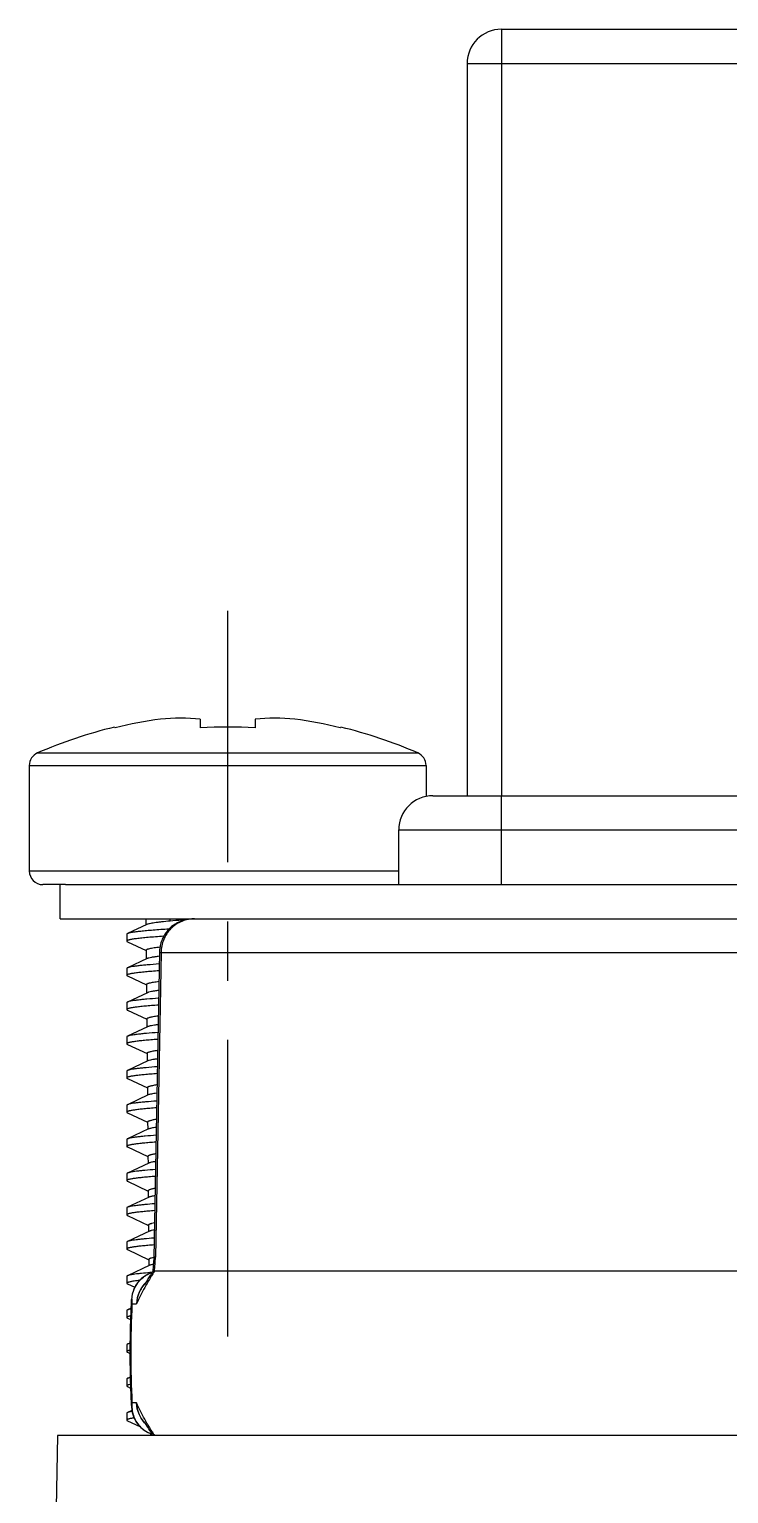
# Model space of a CAD drawing. Header units: millimetres. Extents: x 0 to 420, y 0 to 297.
# Drawn here: x 73.84 to 94.29, y 107.59 to 150.39 of the extents above; entities that cross this region are included whole.
import ezdxf

# ---------------------------------------------------------------- set-up
doc = ezdxf.new("R2010")
doc.units = ezdxf.units.MM
doc.header["$LTSCALE"] = 23.1
doc.linetypes.add('CENTER', pattern=[0.6, 0.375, -0.075, 0.075, -0.075])
doc.layers.get('0').update_dxf_attribs({"linetype": 'CONTINUOUS'})
for name, color, linetype in [('AUSFORMSCHRAEGEN', 7, 'CONTINUOUS'), ('BEZUGSACHSEN', 7, 'CONTINUOUS'), ('RUNDUNGEN', 7, 'CONTINUOUS')]:
    doc.layers.add(name, color=color, linetype=linetype)

msp = doc.modelspace()

# ---------------------------------------------------------------- linework, layer by layer
at = {"color": 7, "linetype": 'CONTINUOUS'}
for p, q in [((86.6405, 149.39416), (86.6405, 127.99416)), ((78.8405, 130.23321), (78.8405, 129.97929)), ((80.4405, 130.23321), (80.4405, 129.97929)), ((76.34051, 129.99966), (76.35351, 129.97929)), ((82.9275, 129.97929), (82.94049, 129.99966)), ((84.6405, 125.39416), (84.6405, 126.99416)), ((74.7405, 124.39416), (74.7405, 125.39416)), ((74.7405, 124.39416), (120.7405, 124.39416)), ((77.2745, 124.22787), (76.71005, 123.96249)), ((77.24921, 124.39416), (77.25075, 124.21668)), ((76.6905, 123.94416), (76.6905, 123.74416)), ((76.71005, 123.72583), (77.25726, 123.46857)), ((77.25716, 123.47992), (77.25942, 123.22076)), ((76.6905, 122.94416), (76.6905, 122.74416)), ((77.28313, 123.23193), (76.71005, 122.96249)), ((76.71005, 122.72583), (77.26601, 122.46445)), ((77.26591, 122.47584), (77.26809, 122.22485)), ((77.29175, 122.23599), (76.71005, 121.96249)), ((76.6905, 121.94416), (76.6905, 121.74416)), ((76.71005, 121.72583), (77.27475, 121.46034)), ((77.30036, 121.24005), (76.71005, 120.96249)), ((77.27465, 121.47177), (77.27676, 121.22893)), ((76.6905, 120.94416), (76.6905, 120.74416)), ((76.71005, 120.72583), (77.28349, 120.45622)), ((77.28339, 120.46769), (77.28543, 120.23302)), ((76.6905, 119.94416), (76.6905, 119.74416)), ((77.30897, 120.24411), (76.71005, 119.96249)), ((76.71005, 119.72583), (77.29223, 119.4521)), ((77.29213, 119.46362), (77.2941, 119.2371)), ((77.31758, 119.24816), (76.71005, 118.96249)), ((76.6905, 118.94416), (76.6905, 118.74416)), ((76.71005, 118.72583), (77.30097, 118.44798)), ((77.32618, 118.25222), (76.71005, 117.96249)), ((77.30087, 118.45954), (77.30277, 118.24119)), ((76.6905, 117.94416), (76.6905, 117.74416)), ((76.71005, 117.72583), (77.30971, 117.44386)), ((77.30961, 117.45546), (77.31144, 117.24527)), ((76.6905, 116.94416), (76.6905, 116.74416)), ((77.33478, 117.25627), (76.71005, 116.96249)), ((76.71005, 116.72583), (77.31845, 116.43975)), ((77.31835, 116.45139), (77.32011, 116.24936)), ((77.34338, 116.26032), (76.71005, 115.96249)), ((76.6905, 115.94416), (76.6905, 115.74416)), ((76.71005, 115.72583), (77.3272, 115.43563)), ((77.35197, 115.26437), (76.71005, 114.96249)), ((77.32709, 115.44731), (77.32878, 115.25344)), ((76.6905, 114.94416), (76.6905, 114.74416)), ((76.71005, 114.72583), (77.33594, 114.43151)), ((77.33583, 114.44324), (77.33745, 114.25753)), ((76.6905, 113.94416), (76.6905, 113.74416)), ((77.36056, 114.26842), (76.71005, 113.96249)), ((76.71005, 113.72583), (76.92478, 113.62498)), ((76.81642, 113.01244), (76.71005, 112.96249)), ((76.6905, 112.94416), (76.6905, 112.74416)), ((76.71005, 112.72583), (76.80328, 112.68205)), ((76.6905, 111.94416), (76.6905, 111.74416)), ((76.71005, 111.72583), (76.784, 111.69111)), ((76.6905, 110.94416), (76.6905, 110.74416)), ((76.79291, 111.0014), (76.71005, 110.96249)), ((76.71005, 110.72583), (76.80431, 110.68157)), ((76.84115, 110.02406), (76.71005, 109.96249)), ((76.6905, 109.94416), (76.6905, 109.74416)), ((76.71005, 109.72583), (77.07083, 109.55631)), ((77.38013, 109.35558), (77.38066, 109.29416))]:
    msp.add_line(p, q, dxfattribs=at)
at = {"color": 9, "linetype": 'CONTINUOUS'}
for p, q in [((87.6405, 149.39416), (87.6405, 127.99416)), ((77.95582, 124.32836), (77.95506, 124.39416))]:
    msp.add_line(p, q, dxfattribs=at)
at = {"color": 3, "linetype": 'CONTINUOUS'}
msp.add_line((74.89982, 125.39416), (120.58018, 125.39416), dxfattribs=at)
at = {"color": 7, "linetype": 'CONTINUOUS'}
for centre, radius, start, end in [((79.6405, 116.39416), 13.97712, 98.060123, 103.601621), ((78.26062, 123.10938), 7.14739, 85.346369, 94.653631), ((81.02038, 123.1819), 7.07511, 85.298724, 94.701276), ((79.6405, 116.39416), 13.97712, 76.398379, 81.939877), ((79.64054, 114.2948), 15.70488, 87.080262, 92.919738), ((79.06426, 93.99446), 20.13134, 94.653371, 94.842834)]:
    msp.add_arc(centre, radius, start, end, dxfattribs=at)
for points, knots in [([(77.95582, 124.32836), (77.87199, 124.32077), (77.7525, 124.30922), (77.60203, 124.29191), (77.50868, 124.27959), (77.42924, 124.26722), (77.36416, 124.25489), (77.31392, 124.24262), (77.2857, 124.23314), (77.2745, 124.22786)], [0, 0, 0, 0, 0.3658977, 0.52174787, 0.65839769, 0.77513474, 0.87120794, 0.94617125, 1, 1, 1, 1]), ([(78.42105, 124.36672), (78.37953, 124.36353), (78.22439, 124.35148), (78.06932, 124.33864), (77.95582, 124.32836)], [0, 0, 0, 0, 0.26762918, 1, 1, 1, 1]), ([(77.76863, 123.88476), (77.68866, 123.87917), (77.53727, 123.86816), (77.32397, 123.85083), (77.13888, 123.83355), (77.00337, 123.81856), (76.91079, 123.80625), (76.85362, 123.79756), (76.80493, 123.7889), (76.76483, 123.78032), (76.73344, 123.77175), (76.71287, 123.76427), (76.70103, 123.7578), (76.69411, 123.75278), (76.6905, 123.74745), (76.6905, 123.74416)], [0, 0, 0, 0, 0.2195968, 0.4157708, 0.58617753, 0.72880306, 0.78916689, 0.84199875, 0.88718303, 0.92462401, 0.95427912, 0.97625308, 0.98447435, 0.990988, 1, 1, 1, 1]), ([(76.6905, 123.74416), (76.69051, 123.7407), (76.69451, 123.73511), (76.70197, 123.72992), (76.70713, 123.7272), (76.71006, 123.72583)], [0, 0, 0, 0, 0.37485649, 0.65032404, 1, 1, 1, 1]), ([(76.71005, 123.96249), (76.70713, 123.96112), (76.70197, 123.9584), (76.69451, 123.95321), (76.69051, 123.94762), (76.69051, 123.94416)], [0, 0, 0, 0, 0.34971655, 0.62515193, 1, 1, 1, 1]), ([(77.92195, 124.09519), (77.8419, 124.08987), (77.68888, 124.07936), (77.4708, 124.06294), (77.27625, 124.04657), (77.10734, 124.03026), (76.96587, 124.01408), (76.85338, 123.99802), (76.77835, 123.98396), (76.73398, 123.9719), (76.71704, 123.96578), (76.71005, 123.96249)], [0, 0, 0, 0, 0.19709396, 0.37683411, 0.53727724, 0.67673429, 0.7937145, 0.88706049, 0.95589678, 0.9810233, 1, 1, 1, 1]), ([(77.25715, 123.47993), (77.25711, 123.48444), (77.26244, 123.49174), (77.2723, 123.49847), (77.28383, 123.50445), (77.29845, 123.51034), (77.32412, 123.51894), (77.36421, 123.52932), (77.42168, 123.54127), (77.4912, 123.55334), (77.57236, 123.56558), (77.63036, 123.57337), (77.66122, 123.57732)], [0, 0, 0, 0, 0.03203572, 0.05586456, 0.08622558, 0.12351158, 0.16790749, 0.27825739, 0.41729767, 0.58454979, 0.77909991, 1, 1, 1, 1]), ([(77.64324, 123.29883), (77.60029, 123.29388), (77.52262, 123.28424), (77.41919, 123.26809), (77.34915, 123.25378), (77.30675, 123.2415), (77.29015, 123.23524), (77.28312, 123.23193)], [0, 0, 0, 0, 0.35322382, 0.6394184, 0.85535408, 0.93654503, 1, 1, 1, 1]), ([(76.71005, 122.96249), (76.70713, 122.96112), (76.70196, 122.9584), (76.6945, 122.95321), (76.69051, 122.94762), (76.69051, 122.94416)], [0, 0, 0, 0, 0.34993351, 0.62539085, 1, 1, 1, 1]), ([(77.63459, 122.87516), (77.56405, 122.86997), (77.43078, 122.85973), (77.24332, 122.84357), (77.0812, 122.82747), (76.96279, 122.81349), (76.88206, 122.80201), (76.83228, 122.79392), (76.78991, 122.78585), (76.75504, 122.77784), (76.72775, 122.76986), (76.70986, 122.76287), (76.69961, 122.75686), (76.69355, 122.7521), (76.69051, 122.74718), (76.69051, 122.74416)], [0, 0, 0, 0, 0.22082449, 0.41730799, 0.58744814, 0.72947311, 0.78951349, 0.84203587, 0.88692955, 0.92414787, 0.95369025, 0.97566127, 0.98393678, 0.9905599, 1, 1, 1, 1]), ([(77.63776, 123.07539), (77.5208, 123.0668), (77.35438, 123.05374), (77.14526, 123.03403), (77.01695, 123.02013), (76.9092, 123.00633), (76.82289, 122.99262), (76.76471, 122.9806), (76.72959, 122.9704), (76.71586, 122.96522), (76.71005, 122.96249)], [0, 0, 0, 0, 0.37578505, 0.53485245, 0.67305281, 0.78931674, 0.88286102, 0.95309808, 0.97943718, 1, 1, 1, 1]), ([(76.69051, 122.74416), (76.69051, 122.7407), (76.6945, 122.73511), (76.70196, 122.72992), (76.70713, 122.7272), (76.71006, 122.72583)], [0, 0, 0, 0, 0.37455855, 0.65008301, 1, 1, 1, 1]), ([(77.2659, 122.47585), (77.26586, 122.48009), (77.27052, 122.48699), (77.27944, 122.49352), (77.29476, 122.50195), (77.32137, 122.51177), (77.3619, 122.52311), (77.41353, 122.53458), (77.47601, 122.54625), (77.54904, 122.55808), (77.60125, 122.56563), (77.62904, 122.56947)], [0, 0, 0, 0, 0.03334503, 0.05753802, 0.08811976, 0.1698733, 0.28002591, 0.41865895, 0.58541434, 0.7795177, 1, 1, 1, 1]), ([(77.6192, 122.07402), (77.50462, 122.06553), (77.3416, 122.05264), (77.13675, 122.03317), (77.01107, 122.01943), (76.90552, 122.0058), (76.82089, 121.99224), (76.76381, 121.98037), (76.7293, 121.97029), (76.71579, 121.96518), (76.71006, 121.96249)], [0, 0, 0, 0, 0.37562747, 0.53459467, 0.67269766, 0.78893932, 0.88250356, 0.95288393, 0.97931888, 1, 1, 1, 1]), ([(77.6227, 122.29875), (77.58343, 122.29415), (77.51235, 122.28515), (77.41753, 122.27005), (77.35313, 122.25658), (77.31386, 122.24502), (77.29836, 122.2391), (77.29176, 122.23599)], [0, 0, 0, 0, 0.35129563, 0.63641164, 0.85297414, 0.93515302, 1, 1, 1, 1]), ([(76.71006, 121.96249), (76.70713, 121.96112), (76.70197, 121.95839), (76.6945, 121.95321), (76.6905, 121.94762), (76.6905, 121.94416)], [0, 0, 0, 0, 0.34977915, 0.62532622, 1, 1, 1, 1]), ([(77.61729, 121.87388), (77.54799, 121.86874), (77.41707, 121.8586), (77.23296, 121.8426), (77.0738, 121.82666), (76.9576, 121.81282), (76.87839, 121.80145), (76.82955, 121.79343), (76.78799, 121.78544), (76.75379, 121.77751), (76.72702, 121.7696), (76.70948, 121.76268), (76.69943, 121.75673), (76.69347, 121.75201), (76.6905, 121.74715), (76.69051, 121.74416)], [0, 0, 0, 0, 0.22095756, 0.41749246, 0.58757563, 0.72954055, 0.78952422, 0.84200458, 0.88687893, 0.92406914, 0.95358316, 0.97556124, 0.98385466, 0.9905006, 1, 1, 1, 1]), ([(76.69051, 121.74416), (76.69051, 121.7407), (76.69451, 121.73511), (76.70197, 121.72992), (76.70713, 121.7272), (76.71005, 121.72583)], [0, 0, 0, 0, 0.37486264, 0.65031102, 1, 1, 1, 1]), ([(77.27465, 121.47177), (77.27461, 121.47582), (77.27882, 121.48244), (77.28709, 121.48881), (77.30116, 121.49696), (77.32566, 121.50651), (77.36299, 121.51752), (77.41054, 121.52871), (77.46808, 121.54013), (77.5354, 121.55173), (77.58356, 121.55912), (77.60921, 121.56288)], [0, 0, 0, 0, 0.03444763, 0.0589754, 0.08975576, 0.17163699, 0.28170877, 0.42004108, 0.58626907, 0.77983912, 1, 1, 1, 1]), ([(77.60445, 121.29895), (77.56857, 121.29467), (77.50354, 121.28627), (77.41665, 121.27212), (77.35741, 121.25944), (77.32104, 121.24855), (77.30658, 121.24298), (77.30037, 121.24005)], [0, 0, 0, 0, 0.34912966, 0.63335211, 0.85057717, 0.93373065, 1, 1, 1, 1]), ([(76.69051, 120.74416), (76.6905, 120.7407), (76.6945, 120.73511), (76.70196, 120.72992), (76.70713, 120.7272), (76.71006, 120.72583)], [0, 0, 0, 0, 0.37455789, 0.65009965, 1, 1, 1, 1]), ([(76.71005, 120.96249), (76.70713, 120.96112), (76.70197, 120.9584), (76.69451, 120.95321), (76.69051, 120.94762), (76.69051, 120.94416)], [0, 0, 0, 0, 0.34970853, 0.62514484, 1, 1, 1, 1]), ([(77.59785, 120.87243), (77.52993, 120.86735), (77.40166, 120.85733), (77.22132, 120.84151), (77.06549, 120.82574), (76.95176, 120.81205), (76.87426, 120.80081), (76.82648, 120.79288), (76.78584, 120.78498), (76.75239, 120.77713), (76.7262, 120.76932), (76.70905, 120.76247), (76.69923, 120.75659), (76.6934, 120.75191), (76.69051, 120.74711), (76.69051, 120.74416)], [0, 0, 0, 0, 0.22113554, 0.41769041, 0.58774189, 0.72960454, 0.78955524, 0.84198711, 0.88680718, 0.92397307, 0.95348696, 0.975463, 0.98376126, 0.99042387, 1, 1, 1, 1]), ([(77.60167, 121.07272), (77.48934, 121.06433), (77.32952, 121.05159), (77.12872, 121.03234), (77.00553, 121.01876), (76.90203, 121.00528), (76.81901, 120.99189), (76.76296, 120.98015), (76.72902, 120.9702), (76.7157, 120.96515), (76.71005, 120.96249)], [0, 0, 0, 0, 0.37546328, 0.53433217, 0.6723444, 0.78854989, 0.88215448, 0.95264556, 0.97919271, 1, 1, 1, 1]), ([(77.28339, 120.46769), (77.28336, 120.47157), (77.28715, 120.47791), (77.29481, 120.48413), (77.30773, 120.49201), (77.33028, 120.50128), (77.36465, 120.51198), (77.40845, 120.52288), (77.46147, 120.53402), (77.52353, 120.54535), (77.56794, 120.55258), (77.59161, 120.55627)], [0, 0, 0, 0, 0.03558783, 0.06046522, 0.09146875, 0.17350321, 0.28345283, 0.4214789, 0.58727113, 0.7803395, 1, 1, 1, 1]), ([(77.58748, 120.2993), (77.55482, 120.29532), (77.49555, 120.28747), (77.41612, 120.27428), (77.35566, 120.26086), (77.32201, 120.25025), (77.30898, 120.24411)], [0, 0, 0, 0, 0.3468838, 0.63021637, 0.84817651, 1, 1, 1, 1]), ([(76.71006, 119.96249), (76.70713, 119.96112), (76.70197, 119.95839), (76.6945, 119.95321), (76.6905, 119.94762), (76.6905, 119.94416)], [0, 0, 0, 0, 0.34979201, 0.62534391, 1, 1, 1, 1]), ([(77.58026, 119.87111), (77.5136, 119.86609), (77.38774, 119.85617), (77.21081, 119.84051), (77.05799, 119.8249), (76.9465, 119.81135), (76.87054, 119.80023), (76.82372, 119.79238), (76.78389, 119.78456), (76.75112, 119.7768), (76.72547, 119.76906), (76.70867, 119.76228), (76.69905, 119.75646), (76.69332, 119.75182), (76.6905, 119.74707), (76.6905, 119.74416)], [0, 0, 0, 0, 0.22126601, 0.41786828, 0.58786077, 0.72965982, 0.7895514, 0.84194289, 0.8867428, 0.92388229, 0.95336771, 0.9753526, 0.98366971, 0.99035753, 1, 1, 1, 1]), ([(77.58413, 120.0714), (77.47404, 120.06312), (77.31745, 120.05053), (77.12069, 120.03151), (76.99999, 120.01809), (76.89855, 120.00477), (76.81712, 119.99153), (76.76211, 119.97993), (76.72874, 119.9701), (76.71563, 119.96511), (76.71006, 119.96249)], [0, 0, 0, 0, 0.375298, 0.53404511, 0.67198702, 0.78815726, 0.88179983, 0.95243158, 0.97906653, 1, 1, 1, 1]), ([(76.6905, 119.74416), (76.69051, 119.7407), (76.69451, 119.73511), (76.70197, 119.72992), (76.70713, 119.7272), (76.71006, 119.72583)], [0, 0, 0, 0, 0.3748521, 0.65032608, 1, 1, 1, 1]), ([(77.29213, 119.46362), (77.2921, 119.46731), (77.29548, 119.47335), (77.30252, 119.47941), (77.31427, 119.48697), (77.33484, 119.49594), (77.36622, 119.50629), (77.40622, 119.51684), (77.45466, 119.52764), (77.51139, 119.53865), (77.552, 119.54568), (77.57365, 119.54927)], [0, 0, 0, 0, 0.03688819, 0.06217606, 0.0934472, 0.17567102, 0.28547724, 0.42315904, 0.58845888, 0.78093843, 1, 1, 1, 1]), ([(77.56498, 119.06995), (77.45735, 119.06178), (77.30427, 119.04936), (77.11193, 119.03059), (76.99393, 119.01735), (76.89474, 119.0042), (76.81506, 118.99114), (76.76117, 118.97968), (76.72844, 118.96999), (76.71554, 118.96507), (76.71005, 118.96249)], [0, 0, 0, 0, 0.37508972, 0.53372173, 0.67156596, 0.78769422, 0.88139495, 0.9521525, 0.97891357, 1, 1, 1, 1]), ([(77.56862, 119.2994), (77.53939, 119.29573), (77.48626, 119.28845), (77.41491, 119.2762), (77.36018, 119.26371), (77.32958, 119.25382), (77.31759, 119.24816)], [0, 0, 0, 0, 0.34411967, 0.62634813, 0.84516008, 1, 1, 1, 1]), ([(76.71005, 118.96249), (76.70712, 118.96112), (76.70196, 118.9584), (76.6945, 118.95321), (76.69051, 118.94762), (76.69051, 118.94416)], [0, 0, 0, 0, 0.34985955, 0.62527505, 1, 1, 1, 1]), ([(77.56144, 118.86969), (77.49611, 118.86472), (77.37282, 118.85492), (77.19955, 118.83943), (77.04997, 118.824), (76.94086, 118.8106), (76.86655, 118.7996), (76.82076, 118.79184), (76.78181, 118.7841), (76.74977, 118.77643), (76.72468, 118.76878), (76.70825, 118.76207), (76.69885, 118.75632), (76.69324, 118.75171), (76.69051, 118.74703), (76.69051, 118.74416)], [0, 0, 0, 0, 0.22143546, 0.41804852, 0.58801279, 0.72970428, 0.78956209, 0.84191744, 0.88666534, 0.9237715, 0.95325807, 0.97525595, 0.9835808, 0.99028397, 1, 1, 1, 1]), ([(76.69051, 118.74416), (76.69051, 118.7407), (76.6945, 118.73511), (76.70196, 118.72992), (76.70712, 118.7272), (76.71005, 118.72583)], [0, 0, 0, 0, 0.37466091, 0.65008751, 1, 1, 1, 1]), ([(77.30087, 118.45954), (77.30084, 118.46302), (77.30379, 118.46872), (77.31015, 118.47456), (77.32065, 118.48177), (77.33908, 118.49035), (77.36724, 118.50026), (77.40313, 118.51038), (77.44663, 118.52074), (77.4976, 118.53131), (77.53411, 118.53808), (77.55358, 118.54152)], [0, 0, 0, 0, 0.03848123, 0.06427988, 0.09588735, 0.17836491, 0.28801063, 0.42526496, 0.58995245, 0.78169854, 1, 1, 1, 1]), ([(77.54894, 118.29934), (77.52323, 118.29597), (77.4764, 118.28928), (77.41333, 118.278), (77.36453, 118.26647), (77.33709, 118.25735), (77.32619, 118.25222)], [0, 0, 0, 0, 0.34083438, 0.62179336, 0.84163002, 1, 1, 1, 1]), ([(76.71006, 117.96249), (76.70713, 117.96112), (76.70197, 117.9584), (76.69451, 117.95321), (76.6905, 117.94762), (76.6905, 117.94416)], [0, 0, 0, 0, 0.3496839, 0.6251773, 1, 1, 1, 1]), ([(77.54229, 117.86822), (77.47834, 117.86332), (77.35767, 117.85363), (77.18813, 117.83833), (77.04182, 117.82307), (76.93515, 117.80983), (76.86252, 117.79895), (76.81777, 117.79128), (76.77971, 117.78364), (76.74839, 117.77605), (76.72388, 117.76849), (76.70784, 117.76186), (76.69866, 117.75618), (76.69317, 117.75161), (76.6905, 117.747), (76.6905, 117.74416)], [0, 0, 0, 0, 0.22157072, 0.41823236, 0.58812725, 0.72975225, 0.78955413, 0.84185195, 0.88657226, 0.92366458, 0.95312998, 0.97512409, 0.98346639, 0.99019917, 1, 1, 1, 1]), ([(76.6905, 117.74416), (76.6905, 117.7407), (76.6945, 117.73511), (76.70197, 117.72993), (76.70713, 117.7272), (76.71006, 117.72583)], [0, 0, 0, 0, 0.37471917, 0.65025435, 1, 1, 1, 1]), ([(77.54586, 118.0685), (77.44069, 118.06044), (77.29111, 118.04818), (77.10319, 118.02966), (76.9879, 118.0166), (76.89094, 118.00363), (76.813, 117.99074), (76.76024, 117.97944), (76.72813, 117.96988), (76.71546, 117.96503), (76.71006, 117.96249)], [0, 0, 0, 0, 0.37487297, 0.53337937, 0.67112724, 0.78723906, 0.88097114, 0.95190478, 0.97877951, 1, 1, 1, 1]), ([(77.30961, 117.45546), (77.30958, 117.45874), (77.31214, 117.4641), (77.31784, 117.46971), (77.32716, 117.47654), (77.34357, 117.48473), (77.36867, 117.49419), (77.40067, 117.50385), (77.43948, 117.51374), (77.48498, 117.52385), (77.5176, 117.53031), (77.53499, 117.53361)], [0, 0, 0, 0, 0.04025348, 0.06663985, 0.09864423, 0.18144628, 0.2909373, 0.42772433, 0.59172489, 0.78262509, 1, 1, 1, 1]), ([(77.53094, 117.29939), (77.50852, 117.29631), (77.46758, 117.29018), (77.41228, 117.27984), (77.36908, 117.26926), (77.34463, 117.26091), (77.33479, 117.25627)], [0, 0, 0, 0, 0.33724544, 0.61685009, 0.83781318, 1, 1, 1, 1]), ([(76.71005, 116.96249), (76.70713, 116.96112), (76.70196, 116.9584), (76.6945, 116.95321), (76.69051, 116.94762), (76.69051, 116.94416)], [0, 0, 0, 0, 0.34992852, 0.62543325, 1, 1, 1, 1]), ([(77.52332, 116.86676), (77.46074, 116.86191), (77.34267, 116.85234), (77.17681, 116.83722), (77.03377, 116.82215), (76.9295, 116.80905), (76.85852, 116.79831), (76.81481, 116.79073), (76.77762, 116.78317), (76.74704, 116.77567), (76.7231, 116.7682), (76.70742, 116.76164), (76.69846, 116.75603), (76.69309, 116.75151), (76.69051, 116.74696), (76.69051, 116.74416)], [0, 0, 0, 0, 0.2217314, 0.4184007, 0.58826024, 0.72977773, 0.78953469, 0.84180339, 0.88648517, 0.92353458, 0.95299137, 0.97500969, 0.98337036, 0.9901248, 1, 1, 1, 1]), ([(77.52693, 117.06704), (77.42419, 117.05909), (77.27809, 117.04701), (77.09453, 117.02874), (76.98191, 117.01586), (76.88718, 117.00306), (76.81096, 116.99034), (76.75931, 116.97919), (76.72783, 116.96977), (76.71538, 116.96499), (76.71005, 116.96249)], [0, 0, 0, 0, 0.37464389, 0.53301578, 0.67068323, 0.78674182, 0.88054957, 0.95162086, 0.97861593, 1, 1, 1, 1]), ([(76.69051, 116.74416), (76.69051, 116.7407), (76.69451, 116.73511), (76.70196, 116.72992), (76.70712, 116.7272), (76.71005, 116.72583)], [0, 0, 0, 0, 0.37482966, 0.65025459, 1, 1, 1, 1]), ([(77.31835, 116.45139), (77.31829, 116.45858), (77.33011, 116.46943), (77.34814, 116.47895), (77.37063, 116.48813), (77.39889, 116.49724), (77.43333, 116.50668), (77.47369, 116.51629), (77.50264, 116.52244), (77.51808, 116.52558)], [0, 0, 0, 0, 0.09906262, 0.18251965, 0.2921995, 0.42887805, 0.59258854, 0.7830838, 1, 1, 1, 1]), ([(77.50816, 116.06558), (77.41199, 116.05807), (77.27481, 116.04664), (77.10187, 116.02948), (76.99431, 116.01734), (76.90253, 116.00525), (76.82702, 115.99326), (76.76824, 115.98137), (76.73491, 115.97227), (76.72138, 115.96721)], [0, 0, 0, 0, 0.36446255, 0.52005141, 0.65661307, 0.77342015, 0.86982592, 0.94539606, 1, 1, 1, 1]), ([(77.51454, 116.29955), (77.47904, 116.29439), (77.43067, 116.28652), (77.3738, 116.27207), (77.35221, 116.26448), (77.34338, 116.26032)], [0, 0, 0, 0, 0.61140568, 0.83364393, 1, 1, 1, 1]), ([(76.69051, 115.74416), (76.6905, 115.7407), (76.6945, 115.73511), (76.70196, 115.72992), (76.70713, 115.7272), (76.71006, 115.72583)], [0, 0, 0, 0, 0.37456579, 0.65011596, 1, 1, 1, 1]), ([(76.71005, 115.96249), (76.70713, 115.96112), (76.70197, 115.9584), (76.69451, 115.95321), (76.69051, 115.94762), (76.69051, 115.94416)], [0, 0, 0, 0, 0.34969628, 0.62513754, 1, 1, 1, 1]), ([(77.50452, 115.8653), (77.44329, 115.86051), (77.32781, 115.85105), (77.16561, 115.83611), (77.02579, 115.82122), (76.92391, 115.80828), (76.85457, 115.79766), (76.81188, 115.79017), (76.77557, 115.78271), (76.74569, 115.77529), (76.72231, 115.76791), (76.70701, 115.76143), (76.69827, 115.75589), (76.69302, 115.75141), (76.69051, 115.74692), (76.69051, 115.74416)], [0, 0, 0, 0, 0.22186336, 0.41856896, 0.58836607, 0.72980707, 0.78952345, 0.84173343, 0.88637396, 0.92341331, 0.952868, 0.97488333, 0.98325451, 0.99003481, 1, 1, 1, 1]), ([(76.72138, 115.96721), (76.72035, 115.96682), (76.71653, 115.96536), (76.71276, 115.96376), (76.71005, 115.96249)], [0, 0, 0, 0, 0.26820839, 1, 1, 1, 1]), ([(77.32709, 115.44731), (77.32704, 115.45383), (77.33683, 115.46393), (77.35256, 115.47297), (77.3718, 115.48152), (77.39607, 115.49004), (77.43867, 115.50272), (77.47353, 115.51099), (77.49847, 115.51649)], [0, 0, 0, 0, 0.10324479, 0.18729499, 0.29684259, 0.43284704, 0.59550751, 1, 1, 1, 1]), ([(77.49404, 115.2989), (77.4649, 115.29432), (77.42501, 115.28726), (77.37782, 115.27459), (77.35958, 115.26795), (77.35197, 115.26437)], [0, 0, 0, 0, 0.60387239, 0.82787766, 1, 1, 1, 1]), ([(76.71006, 114.96249), (76.70713, 114.96112), (76.70197, 114.95839), (76.6945, 114.95321), (76.6905, 114.94762), (76.6905, 114.94416)], [0, 0, 0, 0, 0.34981056, 0.62536638, 1, 1, 1, 1]), ([(77.4859, 114.86383), (77.42602, 114.8591), (77.31309, 114.84977), (77.15453, 114.835), (77.0179, 114.82029), (76.91838, 114.80751), (76.85067, 114.79701), (76.80898, 114.78961), (76.77353, 114.78224), (76.74436, 114.77492), (76.72155, 114.76762), (76.70661, 114.76121), (76.69808, 114.75574), (76.69294, 114.75131), (76.6905, 114.74688), (76.6905, 114.74416)], [0, 0, 0, 0, 0.22200498, 0.41872315, 0.58846865, 0.72981773, 0.78947527, 0.84165338, 0.88627075, 0.92327542, 0.95270749, 0.97474444, 0.98314015, 0.98995174, 1, 1, 1, 1]), ([(76.6905, 114.74416), (76.69051, 114.7407), (76.69451, 114.73511), (76.70197, 114.72992), (76.70713, 114.7272), (76.71005, 114.72583)], [0, 0, 0, 0, 0.37486043, 0.65032688, 1, 1, 1, 1]), ([(77.48958, 115.06412), (77.39165, 115.0564), (77.2524, 115.04466), (77.07746, 115.02689), (76.97012, 115.01437), (76.87977, 115.0019), (76.80689, 114.98959), (76.75201, 114.97739), (76.72168, 114.96795), (76.71006, 114.96249)], [0, 0, 0, 0, 0.3741519, 0.53226016, 0.66974873, 0.78575925, 0.87968286, 0.9511023, 1, 1, 1, 1]), ([(77.33583, 114.44324), (77.33578, 114.44906), (77.34364, 114.4583), (77.35702, 114.46679), (77.37307, 114.47464), (77.39336, 114.48249), (77.42896, 114.49414), (77.45817, 114.50174), (77.47908, 114.5068)], [0, 0, 0, 0, 0.10851151, 0.19339403, 0.30285283, 0.43803053, 0.5993404, 1, 1, 1, 1]), ([(77.46743, 114.29682), (77.4459, 114.29297), (77.41619, 114.287), (77.38072, 114.27666), (77.36661, 114.27127), (77.36056, 114.26842)], [0, 0, 0, 0, 0.59215743, 0.81897087, 1, 1, 1, 1]), ([(76.71005, 113.96249), (76.70712, 113.96112), (76.70196, 113.9584), (76.6945, 113.95321), (76.69051, 113.94762), (76.69051, 113.94416)], [0, 0, 0, 0, 0.34983382, 0.62524883, 1, 1, 1, 1]), ([(77.36472, 114.05393), (77.28292, 114.04699), (77.1666, 114.03641), (77.02049, 114.02042), (76.93071, 114.00914), (76.85489, 113.99792), (76.79334, 113.9868), (76.74642, 113.97579), (76.72027, 113.96729), (76.71005, 113.96249)], [0, 0, 0, 0, 0.37183663, 0.52893603, 0.66573542, 0.78163417, 0.87610027, 0.94885652, 1, 1, 1, 1]), ([(77.06456, 113.82518), (77.01059, 113.81921), (76.9351, 113.81011), (76.85061, 113.79704), (76.81153, 113.79), (76.77994, 113.78366), (76.7476, 113.77597), (76.72034, 113.76741), (76.70454, 113.75991), (76.6956, 113.75431), (76.69051, 113.74808), (76.69051, 113.74416)], [0, 0, 0, 0, 0.41933899, 0.58705879, 0.66014874, 0.72598434, 0.83582722, 0.9167026, 0.94654969, 0.96974363, 1, 1, 1, 1]), ([(76.69051, 113.74416), (76.69051, 113.7407), (76.6945, 113.73511), (76.70196, 113.72992), (76.70712, 113.7272), (76.71005, 113.72583)], [0, 0, 0, 0, 0.37463775, 0.65007442, 1, 1, 1, 1]), ([(76.71006, 112.96249), (76.70713, 112.96112), (76.70197, 112.95839), (76.69451, 112.95321), (76.6905, 112.94762), (76.6905, 112.94416)], [0, 0, 0, 0, 0.34968984, 0.62519071, 1, 1, 1, 1]), ([(76.80741, 112.78911), (76.79033, 112.78581), (76.7665, 112.78077), (76.7374, 112.77275), (76.72089, 112.76727), (76.70783, 112.76165), (76.69706, 112.75559), (76.6905, 112.74864), (76.6905, 112.74416)], [0, 0, 0, 0, 0.40557057, 0.56777358, 0.70304364, 0.81192321, 0.89558427, 1, 1, 1, 1]), ([(76.6905, 112.74416), (76.6905, 112.7407), (76.6945, 112.73511), (76.70197, 112.72993), (76.70713, 112.7272), (76.71006, 112.72583)], [0, 0, 0, 0, 0.37474646, 0.65027277, 1, 1, 1, 1]), ([(76.8146, 112.99049), (76.79331, 112.98648), (76.7641, 112.98045), (76.72939, 112.97033), (76.71581, 112.96519), (76.71006, 112.96249)], [0, 0, 0, 0, 0.59923705, 0.82420039, 1, 1, 1, 1]), ([(76.71005, 111.96249), (76.70713, 111.96112), (76.70196, 111.9584), (76.6945, 111.95321), (76.69051, 111.94762), (76.69051, 111.94416)], [0, 0, 0, 0, 0.34993353, 0.62541952, 1, 1, 1, 1]), ([(76.78338, 111.7842), (76.76979, 111.78126), (76.74628, 111.7756), (76.71965, 111.76713), (76.70421, 111.75973), (76.69545, 111.75418), (76.69051, 111.74802), (76.69051, 111.74416)], [0, 0, 0, 0, 0.40027017, 0.69509903, 0.80406897, 0.88888998, 1, 1, 1, 1]), ([(76.69051, 111.74416), (76.69051, 111.7407), (76.6945, 111.73511), (76.70196, 111.72992), (76.70712, 111.7272), (76.71005, 111.72583)], [0, 0, 0, 0, 0.37481558, 0.65023667, 1, 1, 1, 1]), ([(76.78652, 111.98488), (76.77128, 111.98163), (76.74542, 111.97549), (76.72002, 111.96717), (76.71005, 111.96249)], [0, 0, 0, 0, 0.58601876, 1, 1, 1, 1]), ([(76.71005, 110.96249), (76.70713, 110.96112), (76.70197, 110.9584), (76.69451, 110.95321), (76.69051, 110.94762), (76.69051, 110.94416)], [0, 0, 0, 0, 0.34968607, 0.62513265, 1, 1, 1, 1]), ([(76.7235, 110.96799), (76.72227, 110.96754), (76.71773, 110.96585), (76.71325, 110.96399), (76.71005, 110.96249)], [0, 0, 0, 0, 0.27094412, 1, 1, 1, 1]), ([(76.79132, 110.98589), (76.77843, 110.9832), (76.75561, 110.97803), (76.73312, 110.97147), (76.7235, 110.96799)], [0, 0, 0, 0, 0.56281968, 1, 1, 1, 1]), ([(76.69051, 110.74416), (76.6905, 110.7407), (76.6945, 110.73511), (76.70196, 110.72993), (76.70713, 110.7272), (76.71006, 110.72583)], [0, 0, 0, 0, 0.37457881, 0.65013405, 1, 1, 1, 1]), ([(76.7977, 110.7872), (76.78203, 110.78403), (76.76016, 110.7792), (76.73348, 110.77153), (76.71833, 110.76627), (76.70637, 110.7609), (76.6964, 110.75504), (76.69051, 110.74839), (76.69051, 110.74416)], [0, 0, 0, 0, 0.40365475, 0.56527524, 0.70024526, 0.80910487, 0.8931347, 1, 1, 1, 1]), ([(76.71006, 109.96249), (76.70713, 109.96112), (76.70197, 109.95839), (76.6945, 109.95321), (76.6905, 109.94762), (76.6905, 109.94416)], [0, 0, 0, 0, 0.34982889, 0.62538664, 1, 1, 1, 1]), ([(76.90032, 109.80455), (76.88406, 109.80218), (76.85361, 109.7975), (76.81116, 109.79003), (76.77506, 109.78259), (76.74536, 109.7752), (76.72213, 109.76784), (76.70691, 109.76138), (76.69822, 109.75585), (76.69299, 109.75139), (76.6905, 109.74691), (76.6905, 109.74416)], [0, 0, 0, 0, 0.2209278, 0.41416342, 0.57939262, 0.71641343, 0.82536902, 0.90689609, 0.93792071, 0.96305441, 1, 1, 1, 1]), ([(76.6905, 109.74416), (76.69051, 109.7407), (76.69451, 109.73511), (76.70197, 109.72992), (76.70713, 109.7272), (76.71005, 109.72583)], [0, 0, 0, 0, 0.37486641, 0.65032559, 1, 1, 1, 1]), ([(76.84513, 109.99592), (76.81717, 109.9912), (76.77907, 109.98414), (76.73421, 109.97198), (76.71711, 109.9658), (76.71006, 109.96249)], [0, 0, 0, 0, 0.61009664, 0.83235382, 1, 1, 1, 1])]:
    msp.add_open_spline(points, degree=3, knots=knots, dxfattribs=at)
at = {"layer": 'AUSFORMSCHRAEGEN', "color": 7, "linetype": 'CONTINUOUS'}
for p, q in [((74.66415, 109.29416), (74.14736, 79.68718)), ((95.95811, 109.29416), (74.66415, 109.29416))]:
    msp.add_line(p, q, dxfattribs=at)
at = {"layer": 'BEZUGSACHSEN', "color": 7, "linetype": 'CENTER'}
msp.add_line((79.6405, 112.19141), (79.6405, 133.39416), dxfattribs=at)
at = {"layer": 'BEZUGSACHSEN', "color": 7, "linetype": 'CONTINUOUS'}
for p, q in [((73.8405, 128.87615), (73.8405, 125.79416)), ((85.4405, 128.87615), (85.4405, 127.97139)), ((74.90082, 125.39416), (74.2405, 125.39416))]:
    msp.add_line(p, q, dxfattribs=at)
at = {"layer": 'BEZUGSACHSEN', "color": 9, "linetype": 'CONTINUOUS'}
for p, q in [((73.8405, 128.87615), (85.4405, 128.87615)), ((74.08168, 129.24326), (85.19932, 129.24326)), ((73.8405, 125.79416), (84.6405, 125.79416))]:
    msp.add_line(p, q, dxfattribs=at)
at = {"layer": 'BEZUGSACHSEN', "color": 7, "linetype": 'CONTINUOUS'}
for centre, radius, start, end in [((79.6405, 116.39416), 14, 103.673166, 113.39444), ((79.6405, 116.39416), 14, 66.60556, 76.326834), ((74.2405, 128.87615), 0.4, 113.39444, 180), ((85.0405, 128.87615), 0.4, 0, 66.60556), ((74.2405, 125.79416), 0.4, 180, 270)]:
    msp.add_arc(centre, radius, start, end, dxfattribs=at)
at = {"layer": 'RUNDUNGEN', "color": 9, "linetype": 'CONTINUOUS'}
for p, q in [((87.6405, 150.39416), (87.6405, 149.39416)), ((86.6405, 149.39416), (94.7405, 149.39416)), ((87.6405, 125.39416), (87.6405, 127.99416)), ((84.6405, 126.99416), (94.7405, 126.99416)), ((77.69255, 123.41161), (77.52806, 114.51004)), ((77.64576, 123.41255), (77.65143, 123.41251)), ((77.65143, 123.41251), (77.69255, 123.41161)), ((77.69255, 123.41161), (117.78846, 123.41161)), ((77.52807, 114.51004), (77.48192, 114.51089)), ((76.84291, 113.14443), (76.97186, 113.14443)), ((76.97186, 110.24389), (76.84291, 110.24389))]:
    msp.add_line(p, q, dxfattribs=at)
at = {"layer": 'RUNDUNGEN', "color": 7, "linetype": 'CONTINUOUS'}
for p, q in [((87.6405, 150.39416), (107.8405, 150.39416)), ((85.6405, 127.99416), (94.7405, 127.99416)), ((84.6405, 125.39416), (84.6405, 126.99416)), ((77.64588, 123.4181), (77.48132, 114.48383)), ((77.21958, 113.95493), (77.11733, 113.87787)), ((77.31028, 113.87004), (77.29208, 113.84063)), ((77.32927, 113.90038), (77.31028, 113.87004)), ((77.34892, 113.93136), (77.32927, 113.90038)), ((77.36914, 113.96275), (77.34892, 113.93136)), ((77.38983, 113.99438), (77.36914, 113.96275)), ((77.41093, 114.02612), (77.38983, 113.99438)), ((77.44766, 114.1136), (77.4391, 114.06373)), ((95.02428, 114.09416), (77.49709, 114.09416)), ((76.85045, 113.42804), (76.85025, 113.42666)), ((77.26627, 113.79842), (77.20993, 113.705)), ((77.29208, 113.84063), (77.26627, 113.79842)), ((76.82787, 113.27003), (76.82338, 113.18759)), ((76.84978, 113.42518), (76.82788, 113.27)), ((76.78396, 111.69416), (76.78387, 111.68743)), ((77.19744, 109.7037), (77.19736, 109.70382)), ((77.19736, 109.70382), (77.19974, 109.7)), ((77.19974, 109.7), (77.20663, 109.68877)), ((77.20663, 109.68877), (77.25125, 109.61477)), ((77.25125, 109.61477), (77.27853, 109.56989)), ((77.16878, 109.46867), (77.29177, 109.39191)), ((77.27853, 109.56989), (77.30056, 109.53409)), ((77.30056, 109.53409), (77.32389, 109.49666)), ((77.32389, 109.49666), (77.34019, 109.47084)), ((77.34019, 109.47084), (77.35702, 109.44453)), ((77.35702, 109.44453), (77.37431, 109.41782)), ((77.37431, 109.41782), (77.39206, 109.39078)), ((77.39206, 109.39078), (77.41024, 109.36345)), ((77.41024, 109.36345), (77.42885, 109.33586)), ((77.42885, 109.33586), (77.44237, 109.31603))]:
    msp.add_line(p, q, dxfattribs=at)
for points in [[(78.67452, 124.39415), (78.66327, 124.39406), (78.6495, 124.39381), (78.6351, 124.3934), (78.6202, 124.39279), (78.60481, 124.39197), (78.58895, 124.39093), (78.5726, 124.38965), (78.55581, 124.38809), (78.53859, 124.38625), (78.52096, 124.3841), (78.50295, 124.38163), (78.48457, 124.37881), (78.46581, 124.37563), (78.44669, 124.37206), (78.42725, 124.36809), (78.40749, 124.36368), (78.38744, 124.35883), (78.36706, 124.35349), (78.34636, 124.34764), (78.3253, 124.34122), (78.30388, 124.33419), (78.28208, 124.3265), (78.25987, 124.31809), (78.2373, 124.3089), (78.21437, 124.2989), (78.19116, 124.28805), (78.16773, 124.27632), (78.14413, 124.26369), (78.12045, 124.25016), (78.09673, 124.23568), (78.07303, 124.22024), (78.04939, 124.20381), (78.02588, 124.18637), (78.00254, 124.16787), (77.97943, 124.14829), (77.95662, 124.12762), (77.93417, 124.10584), (77.91213, 124.08296), (77.89057, 124.059), (77.86953, 124.03396), (77.84906, 124.00784), (77.82921, 123.98065), (77.81004, 123.9524), (77.79162, 123.9231), (77.77401, 123.89277), (77.75728, 123.86142), (77.74149, 123.82907), (77.72672, 123.79575), (77.71304, 123.76152), (77.70049, 123.72639), (77.68908, 123.69042), (77.67888, 123.65362), (77.66992, 123.61604), (77.66225, 123.57773), (77.65594, 123.53872), (77.65106, 123.49907), (77.64768, 123.45885), (77.64588, 123.4181)], [(77.48132, 114.48383), (77.47496, 114.35321), (77.46336, 114.22833), (77.44766, 114.1136)], [(77.11733, 113.87787), (77.02738, 113.78555), (76.95137, 113.67846), (76.8915, 113.55803)], [(77.42716, 114.05018), (77.33197, 114.01576), (77.21958, 113.95493)], [(77.44244, 114.07262), (77.43237, 114.05786), (77.41093, 114.02612)], [(76.92485, 113.62494), (76.89311, 113.562), (76.84978, 113.42518)], [(77.20993, 113.705), (77.20083, 113.69007), (77.19968, 113.68822)], [(76.82338, 113.18759), (76.79384, 112.4445), (76.78387, 111.70088), (76.79348, 110.95727)], [(76.79348, 110.95727), (76.82267, 110.21416), (76.82786, 110.11836)], [(76.8279, 110.11783), (76.8497, 109.96348), (76.89749, 109.81581), (76.96841, 109.68259), (77.05987, 109.56612), (77.16878, 109.46867)], [(77.29177, 109.39191), (77.42506, 109.3371), (77.42856, 109.33629)]]:
    msp.add_lwpolyline(points, dxfattribs=at)
for centre, radius, start, end in [((87.6405, 149.39416), 1, 90, 180), ((85.6405, 126.99416), 1, 90, 180), ((77.67689, 113.25825), 0.83097, 119.065004, 127.010755), ((77.68727, 113.23904), 0.85281, 107.873083, 119.047786), ((77.83074, 113.22081), 0.99078, 176.605927, 184.421312)]:
    msp.add_arc(centre, radius, start, end, dxfattribs=at)
at = {"layer": 'RUNDUNGEN', "color": 9, "linetype": 'CONTINUOUS'}
for centre, radius, start, end in [((73.81463, 114.57748), 3.71405, 352.522667, 358.959533), ((85.11845, 109.23717), 9.03748, 148.671324, 149.837813), ((85.37089, 109.08353), 9.333, 147.876879, 148.671405), ((85.53995, 108.97769), 9.53246, 147.53788, 147.878457), ((105.03122, 111.69416), 28.22559, 177.054767, 182.945232), ((77.8301, 110.16748), 0.99014, 175.574049, 183.361542), ((85.1141, 114.14975), 9.03298, 210.166761, 211.334439), ((77.67722, 110.13057), 0.83157, 232.906515, 240.812655), ((77.6871, 110.14871), 0.85223, 240.827509, 252.137866), ((85.36652, 114.30341), 9.32849, 211.334352, 212.128317), ((85.53583, 114.40943), 9.52826, 212.126747, 212.469622)]:
    msp.add_arc(centre, radius, start, end, dxfattribs=at)
at = {"layer": 'RUNDUNGEN', "color": 7, "linetype": 'CONTINUOUS'}
for points, knots in [([(78.67489, 124.39414), (78.54641, 124.3934), (78.2879, 124.34547), (77.96011, 124.12769), (77.7456, 123.79835), (77.69457, 123.54036), (77.69255, 123.41161)], [0, 0, 0, 0, 0.25109903, 0.49948958, 0.74833858, 1, 1, 1, 1]), ([(76.8417, 113.27947), (76.8454, 113.34125), (76.86465, 113.46406), (76.93091, 113.63861), (77.03423, 113.79614), (77.12601, 113.8836), (77.17667, 113.9218)], [0, 0, 0, 0, 0.24877929, 0.49579572, 0.74496374, 1, 1, 1, 1]), ([(77.44245, 114.07256), (77.44345, 114.07393), (77.44872, 114.08008), (77.45576, 114.08454), (77.46156, 114.08718)], [0, 0, 0, 0, 0.21076414, 1, 1, 1, 1]), ([(77.46156, 114.08718), (77.46394, 114.08826), (77.47531, 114.09264), (77.48763, 114.0943), (77.49717, 114.09447)], [0, 0, 0, 0, 0.21525296, 1, 1, 1, 1]), ([(77.23606, 109.63456), (77.15958, 109.71675), (77.03272, 109.90806), (76.97865, 110.13166), (76.97189, 110.24389)], [0, 0, 0, 0, 0.49963713, 1, 1, 1, 1])]:
    msp.add_open_spline(points, degree=3, knots=knots, dxfattribs=at)
at = {"layer": 'RUNDUNGEN', "color": 9, "linetype": 'CONTINUOUS'}
for points, knots in [([(77.24648, 113.76959), (77.16628, 113.68633), (77.03323, 113.49061), (76.97797, 113.25996), (76.97186, 113.14443)], [0, 0, 0, 0, 0.49980398, 1, 1, 1, 1]), ([(77.30458, 113.77805), (77.27409, 113.72556), (77.15636, 113.51803), (77.0474, 113.3055), (76.97189, 113.14443)], [0, 0, 0, 0, 0.25441419, 1, 1, 1, 1]), ([(77.23596, 113.75365), (77.15949, 113.67148), (77.03259, 113.48024), (76.97868, 113.25665), (76.97192, 113.14443)], [0, 0, 0, 0, 0.49959847, 1, 1, 1, 1]), ([(76.84291, 113.14443), (76.83993, 113.15491), (76.82986, 113.19586), (76.82621, 113.23849), (76.82789, 113.26972)], [0, 0, 0, 0, 0.2583803, 1, 1, 1, 1]), ([(76.84291, 110.24389), (76.83992, 110.2334), (76.82982, 110.19238), (76.82618, 110.14967), (76.8279, 110.11839)], [0, 0, 0, 0, 0.2583114, 1, 1, 1, 1]), ([(76.84166, 110.10942), (76.84532, 110.04769), (76.86448, 109.92497), (76.93051, 109.75051), (77.03355, 109.593), (77.12512, 109.5055), (77.17568, 109.46727)], [0, 0, 0, 0, 0.24879236, 0.49582118, 0.74497994, 1, 1, 1, 1]), ([(77.30449, 109.61051), (77.274, 109.66297), (77.1563, 109.87043), (77.04736, 110.08288), (76.97186, 110.24389)], [0, 0, 0, 0, 0.25441557, 1, 1, 1, 1]), ([(76.97186, 110.24389), (76.97796, 110.12833), (77.03326, 109.89763), (77.16636, 109.70187), (77.2466, 109.6186)], [0, 0, 0, 0, 0.50018246, 1, 1, 1, 1])]:
    msp.add_open_spline(points, degree=3, knots=knots, dxfattribs=at)

doc.saveas('drawing.dxf')
